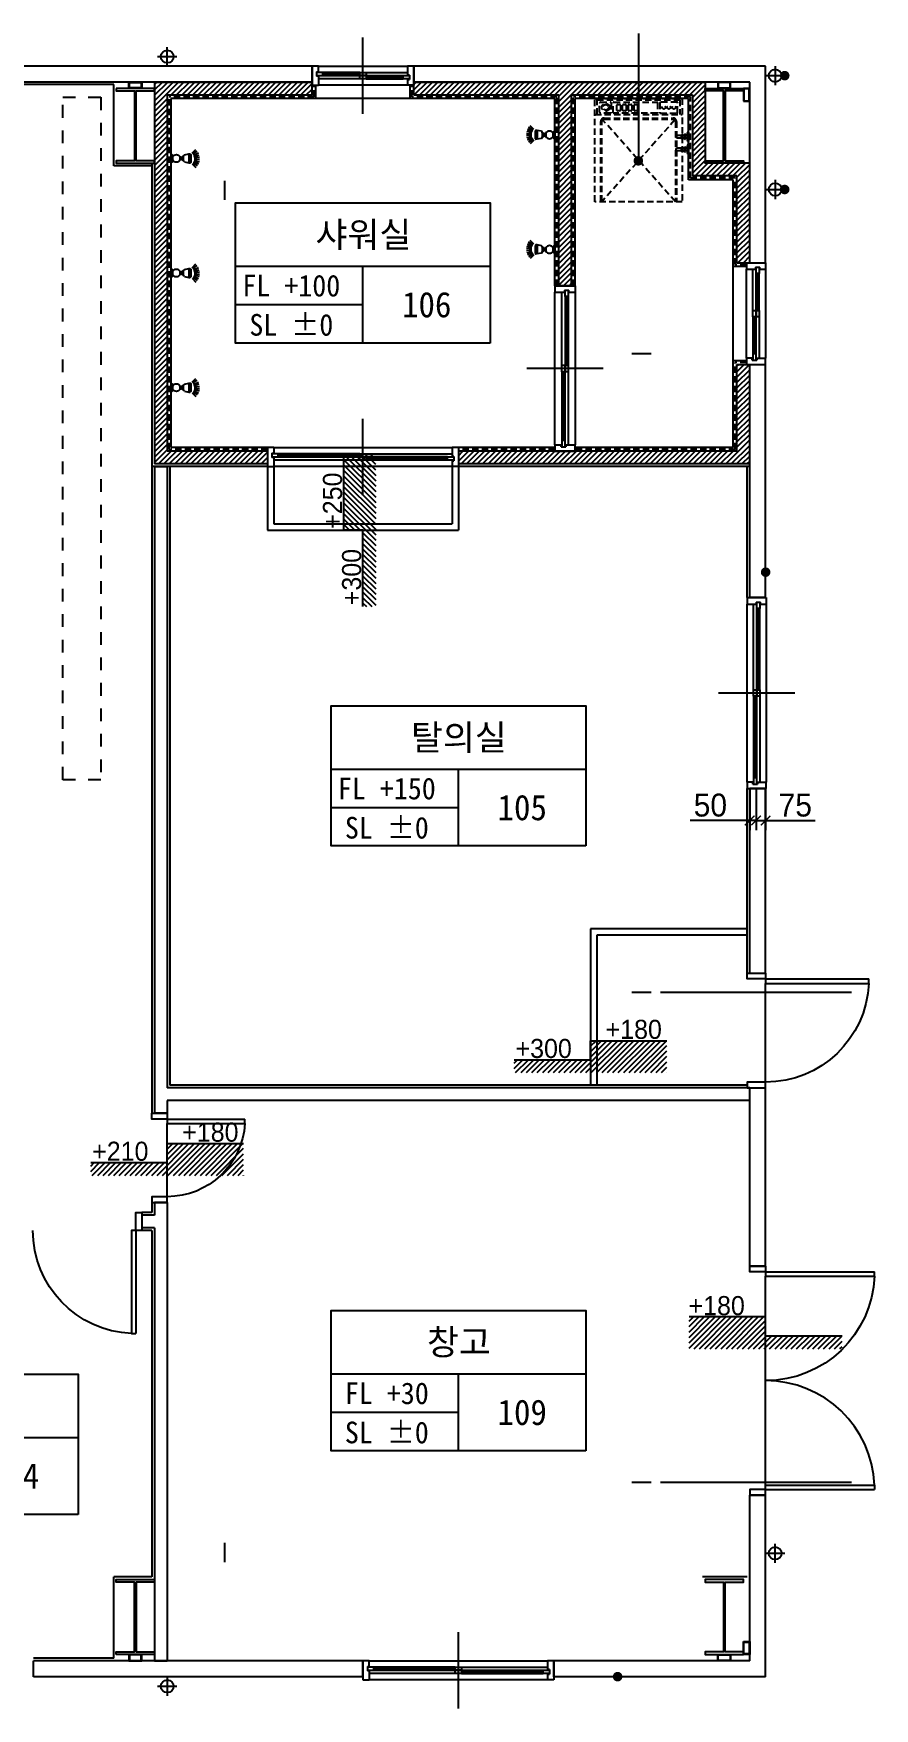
# Model space of a CAD drawing. Extents: x 89936 to 118216, y 739919 to 753634.
# Drawn here: x 111611 to 118216, y 740059 to 753216 of the extents above; entities that cross this region are included whole.
import ezdxf
from ezdxf.enums import TextEntityAlignment as Align

# ---------------------------------------------------------------- set-up
doc = ezdxf.new("R2010")
doc.units = 0
doc.header["$LTSCALE"] = 100
for name, pattern in [('DASH', [2, 1, -1]), ('DASHED', [0.75, 0.5, -0.25]), ('HID', [2.3, 1.5, -0.8])]:
    doc.linetypes.add(name, pattern=pattern)
doc.layers.get('0').update_dxf_attribs({"linetype": 'CONTINUOUS'})
doc.layers.get('DEFPOINTS').update_dxf_attribs({"linetype": 'CONTINUOUS'})
for name, color, linetype in [('00-F-FUR-DP', 8, 'HID'), ('3', 3, 'CONTINUOUS'), ('4', 7, 'CONTINUOUS'), ('BATH', 3, 'CONTINUOUS'), ('DIM', 7, 'CONTINUOUS'), ('DOOR1', 3, 'CONTINUOUS'), ('DOOR2', 4, 'CONTINUOUS'), ('HATCH', 3, 'CONTINUOUS'), ('LEAD', 1, 'CONTINUOUS'), ('TEX', 6, 'CONTINUOUS'), ('TEXT2', 4, 'CONTINUOUS'), ('THK100판넬', 4, 'CONTINUOUS'), ('THK125판넬', 2, 'CONTINUOUS'), ('TOIL', 3, 'CONTINUOUS'), ('TXT', 2, 'CONTINUOUS'), ('WALL2', 7, 'CONTINUOUS'), ('WALL5', 3, 'CONTINUOUS'), ('WD', 4, 'CONTINUOUS'), ('WID', 4, 'CONTINUOUS'), ('WIN2', 6, 'CONTINUOUS'), ('ww1', 9, 'CONTINUOUS'), ('가구', 251, 'CONTINUOUS'), ('기둥-1', 2, 'CONTINUOUS'), ('내벽', 7, 'CONTINUOUS'), ('드레인', 7, 'CONTINUOUS'), ('석고보드', 5, 'CONTINUOUS'), ('수전', 3, 'CONTINUOUS'), ('식탁', 8, 'DASHED'), ('실명', 4, 'CONTINUOUS'), ('철골', 3, 'CONTINUOUS')]:
    doc.layers.add(name, color=color, linetype=linetype)
doc.styles.add('가는각진제목체', font='')
doc.styles.add('돋움', font='')
doc.styles.get('가는각진제목체').set_extended_font_data('GulimChe')
doc.styles.get('돋움').set_extended_font_data('Dotum')
doc.dimstyles.new('STANDARD$0', dxfattribs={"dimscale": 0, "dimtxt": 90, "dimasz": 50, "dimexe": 30, "dimexo": 150, "dimgap": 30, "dimtad": 3, "dimdec": 0, "dimdsep": 46, "dimlunit": 6, "dimtxsty": 'STANDARD', "dimcen": 80, "dimadec": 0, "dimazin": 0, "dimtfac": 1, "dimtdec": 0, "dimtmove": 2, "dimatfit": 3, "dimfxl": 1, "dimtolj": 1, "dimtzin": 0, "dimarcsym": 0})

# ---------------------------------------------------------------- blocks, each defined once
blk = doc.blocks.new('수전')
at = {"layer": '수전'}
for p, q in [((-36, -4), (-36, 0)), ((-36, 0), (36, 0)), ((-30, -10), (30, -10)), ((-10, -10), (-18, -10)), ((-10, -10), (-10, -28)), ((-10, -61), (-10, -90)), ((10, -10), (10, -27)), ((10, -61), (10, -90)), ((36, -4), (36, 0))]:
    blk.add_line(p, q, dxfattribs=at)
for centre, radius, start, end in [((-30, -4), 5.6, 180, 270), ((-17, -28), 2.72, 64.4025, 244.4025), ((-42, -61), 38.5, 9.205, 51.3199), ((-1, 10), 38.5, 248.0879, 294.8723), ((0, -48), 14.6, 138.6619, 219.7429), ((-15, -61), 5.6, 0, 39.7429), ((0, -90), 9.74, 180, 0), ((0, -55), 3.94, 179.9227, 359.9227), ((42, -60), 38.5, 129.436, 172.5243), ((15, -61), 5.6, 138.7321, 180), ((0, -48), 14.6, 318.7321, 44.7369), ((16, -28), 2.77, 298.3975, 118.3975), ((30, -4), 5.6, 269.992, 0)]:
    blk.add_arc(centre, radius, start, end, dxfattribs=at)
blk = doc.blocks.new('세탁기')
at = {"layer": '식탁', "linetype": 'DASHED'}
for p, q in [((-629087, -1417323), (-628277, -1417323)), ((-629087, -1418008), (-629087, -1417323)), ((-629078, -1417990), (-629078, -1417341)), ((-629078, -1417341), (-628961, -1417341)), ((-629058, -1417363), (-629058, -1417494)), ((-628976, -1417359), (-629054, -1417359)), ((-628972, -1417494), (-628972, -1417363)), ((-628961, -1418008), (-628961, -1417323)), ((-628934, -1417936), (-628934, -1417395)), ((-628925, -1417936), (-628925, -1417395)), ((-628277, -1417377), (-628921, -1417949)), ((-628919, -1417381), (-628277, -1417954)), ((-628907, -1417368), (-628277, -1417368)), ((-628907, -1417377), (-628277, -1417377)), ((-628277, -1417323), (-628277, -1418008)), ((-629058, -1417860), (-629058, -1417521)), ((-629054, -1417499), (-628976, -1417499)), ((-629054, -1417516), (-628976, -1417516)), ((-628972, -1417521), (-628972, -1417860)), ((-629040, -1417697), (-629040, -1417679)), ((-629036, -1417674), (-628994, -1417674)), ((-628994, -1417701), (-629036, -1417701)), ((-628990, -1417679), (-628990, -1417697)), ((-629040, -1417742), (-629040, -1417724)), ((-629040, -1417786), (-629040, -1417768)), ((-629040, -1417831), (-629040, -1417813)), ((-629036, -1417719), (-628994, -1417719)), ((-628994, -1417746), (-629036, -1417746)), ((-629036, -1417764), (-628994, -1417764)), ((-628994, -1417791), (-629036, -1417791)), ((-629036, -1417809), (-628994, -1417809)), ((-628994, -1417836), (-629036, -1417836)), ((-628990, -1417724), (-628990, -1417742)), ((-628990, -1417768), (-628990, -1417786)), ((-628990, -1417813), (-628990, -1417831)), ((-629058, -1417964), (-629058, -1417888)), ((-628976, -1417864), (-629054, -1417864)), ((-629050, -1417881), (-628980, -1417881)), ((-628980, -1417972), (-629050, -1417972)), ((-628972, -1417888), (-628972, -1417964)), ((-628277, -1417954), (-628907, -1417954)), ((-628277, -1417963), (-628907, -1417963)), ((-628277, -1418008), (-629087, -1418008)), ((-628961, -1417990), (-629078, -1417990))]:
    blk.add_line(p, q, dxfattribs=at)
for centre, radius in [((-629018, -1417388), 13.4), ((-629018, -1417428), 13.4), ((-629018, -1417467), 13.4), ((-629018, -1417924), 30.5), ((-629018, -1417924), 21.5)]:
    blk.add_circle(centre, radius, dxfattribs=at)
for centre, radius, start, end in [((-629054, -1417363), 4.48, 90, 180), ((-628976, -1417363), 4.48, 0, 90), ((-628907, -1417395), 26.9, 90, 180), ((-628907, -1417395), 17.9, 90, 180), ((-629054, -1417494), 4.48, 180, 270), ((-629054, -1417521), 4.48, 90, 180), ((-628976, -1417494), 4.48, 270, 0), ((-628976, -1417521), 4.48, 0, 90), ((-629036, -1417679), 4.48, 90, 180), ((-629036, -1417697), 4.48, 180, 270), ((-628994, -1417679), 4.48, 0, 90), ((-628994, -1417697), 4.48, 270, 0), ((-629036, -1417724), 4.48, 90, 180), ((-629036, -1417742), 4.48, 180, 270), ((-629036, -1417768), 4.48, 90, 180), ((-629036, -1417786), 4.48, 180, 270), ((-629036, -1417813), 4.48, 90, 180), ((-629036, -1417831), 4.48, 180, 270), ((-628994, -1417724), 4.48, 0, 90), ((-628994, -1417742), 4.48, 270, 0), ((-628994, -1417768), 4.48, 0, 90), ((-628994, -1417786), 4.48, 270, 0), ((-628994, -1417813), 4.48, 0, 90), ((-628994, -1417831), 4.48, 270, 0), ((-629054, -1417860), 4.48, 180, 270), ((-629050, -1417888), 7.95, 90, 180), ((-629050, -1417964), 7.95, 180, 270), ((-628980, -1417888), 7.95, 0, 90), ((-628980, -1417964), 7.95, 270, 0), ((-628976, -1417860), 4.48, 270, 0), ((-628907, -1417936), 26.9, 180, 270), ((-628907, -1417936), 17.9, 180, 270)]:
    blk.add_arc(centre, radius, start, end, dxfattribs=at)
blk = doc.blocks.new('샤워기')
at = {"layer": 'BATH', "color": 33}
for p, q in [((-29.7, 118), (-50.9, 139.2)), ((-24.1, 122.7), (-41.3, 147.2)), ((-17.7, 126.3), (-30.4, 153.5)), ((-21, 106.3), (-21, 110.3)), ((-19, 106.3), (-19, 110.3)), ((-10.9, 128.8), (-18.6, 157.8)), ((-13, 106.3), (-13, 110.3)), ((-11, 106.3), (-11, 110.3)), ((-3.7, 130.1), (-6.3, 160)), ((-5, 106.3), (-5, 110.3)), ((-3, 106.3), (-3, 110.3)), ((3, 106.3), (3, 110.3)), ((3.7, 130.1), (6.3, 160)), ((5, 106.3), (5, 110.3)), ((10.9, 128.8), (18.6, 157.8)), ((11, 106.3), (11, 110.3)), ((13, 106.3), (13, 110.3)), ((17.7, 126.3), (30.4, 153.5)), ((19, 106.3), (19, 110.3)), ((21, 106.3), (21, 110.3)), ((24.1, 122.7), (41.3, 147.2)), ((29.7, 118), (50.9, 139.2))]:
    blk.add_line(p, q, dxfattribs=at)
at = {"layer": 'BATH', "color": 7}
for p, q in [((-25, 100.3), (-25, 107.3)), ((-20, 75), (-25, 100.3)), ((25, 100.3), (-25, 100.3)), ((22, 110.3), (-22, 110.3)), ((20, 75), (25, 100.3)), ((25, 100.3), (25, 107.3)), ((-10, 70), (10, 70)), ((-10, 70), (-10, 65)), ((10, 50), (-10, 50)), ((-10, 50), (-10, 50)), ((-5, 60), (5, 60)), ((-5, 55), (-5, 60)), ((5, 55), (-5, 55)), ((5, 55), (5, 60)), ((10, 70), (10, 65)), ((10, 50), (10, 50))]:
    blk.add_line(p, q, dxfattribs=at)
at = {"layer": 'BATH'}
blk.add_lwpolyline([(10, 10), (15, 10, -0.414214), (20, 5), (20, 0), (-20, 0), (-20, 5, -0.414214), (-15, 10), (-10, 10)], format="xyb", close=True, dxfattribs=at)
for points in [[(-10, 10), (-10, 10)], [(10, 10), (10, 10)]]:
    blk.add_lwpolyline(points, dxfattribs=at)
at = {"layer": 'BATH', "color": 7}
for centre, radius, start, end in [((-22, 107.3), 3, 90, 180), ((22, 107.3), 3, 0, 90), ((1.9, 30), 23.3, 120.83114, 239.16886), ((-10.6, 81.4), 11.4, 214.07499, 272.79491), ((-5, 65), 5, 180, 270), ((-5, 50), 5, 90, 180), ((5, 65), 5, 270, 0), ((5, 50), 5, 0, 90), ((10.6, 81.4), 11.4, 267.20509, 325.92501), ((-1.9, 30), 23.3, 300.83114, 59.16886)]:
    blk.add_arc(centre, radius, start, end, dxfattribs=at)
at = {"layer": 'BATH', "color": 33}
for centre, start, end in [((-24, 106.3), 250.52878, 0), ((-16, 106.3), 180, 0), ((-8, 106.3), 180, 0), ((0, 106.3), 180, 0), ((8, 106.3), 180, 0), ((16, 106.3), 180, 0), ((24, 106.3), 180, 289.47122)]:
    blk.add_arc(centre, 3, start, end, dxfattribs=at)
blk = doc.blocks.new('_ArchTick')
at = {"color": 0, "linetype": 'ByBlock', "const_width": 0.15}
blk.add_lwpolyline([(-0.5, -0.5), (0.5, 0.5)], dxfattribs=at)
blk = doc.blocks.new('*D13')
at = {"layer": 'DEFPOINTS', "color": 0, "transparency": 16777216}
for p in [(117286, 747284), (117361, 747284), (117286, 747034)]:
    blk.add_point(p, dxfattribs=at)
at = {"layer": 'DIM', "color": 3, "lineweight": -2, "transparency": 16777216}
for p, q in [((117286, 747284), (117286, 746959)), ((117361, 747284), (117361, 746959)), ((117286, 747034), (117436, 747034)), ((117361, 747034), (117751, 747034))]:
    blk.add_line(p, q, dxfattribs=at)
at = {"layer": 'DIM', "color": 3, "lineweight": -2, "transparency": 16777216, "xscale": 75, "yscale": 75, "zscale": 75, "rotation": 180}
blk.add_blockref('_ArchTick', (117286, 747034), dxfattribs=at)
at = {"layer": 'DIM', "color": 3, "lineweight": -2, "transparency": 16777216, "xscale": 75, "yscale": 75, "zscale": 75}
blk.add_blockref('_ArchTick', (117361, 747034), dxfattribs=at)
at = {"layer": 'DIM', "color": 6, "transparency": 16777216, "insert": (117594, 747154), "char_height": 180, "attachment_point": 5, "style": '돋움'}
blk.add_mtext('\\A1;75', dxfattribs=at)
blk = doc.blocks.new('*D14')
at = {"layer": 'DEFPOINTS', "color": 0, "transparency": 16777216}
for p in [(117236, 747284), (117286, 747284), (117236, 747034)]:
    blk.add_point(p, dxfattribs=at)
at = {"layer": 'DIM', "color": 3, "lineweight": -2, "transparency": 16777216}
for p, q in [((117236, 747284), (117236, 746959)), ((117286, 747284), (117286, 746959)), ((117236, 747034), (116768, 747034)), ((117286, 747034), (117236, 747034)), ((117286, 747034), (117361, 747034))]:
    blk.add_line(p, q, dxfattribs=at)
at = {"layer": 'DIM', "color": 3, "lineweight": -2, "transparency": 16777216, "xscale": 75, "yscale": 75, "zscale": 75}
blk.add_blockref('_ArchTick', (117236, 747034), dxfattribs=at)
at = {"layer": 'DIM', "color": 3, "lineweight": -2, "transparency": 16777216, "xscale": 75, "yscale": 75, "zscale": 75, "rotation": 180}
blk.add_blockref('_ArchTick', (117286, 747034), dxfattribs=at)
at = {"layer": 'DIM', "color": 6, "transparency": 16777216, "insert": (116927, 747154), "char_height": 180, "attachment_point": 5, "style": '돋움'}
blk.add_mtext('\\A1;50', dxfattribs=at)

msp = doc.modelspace()

# ---------------------------------------------------------------- hatches: boundary and pattern name
at = {"layer": 'HATCH'}
h = msp.add_hatch(dxfattribs=at)
h.set_pattern_fill('_USER,N', color=5, scale=30, angle=45, style=0, pattern_type=0)
h.set_pattern_definition([(45, (368903.823, 2296544.608), (-21.21320344, 21.21320344), [])])
h.paths.add_polyline_path([(113798.5, 752734.4), (113798.5, 752834.4), (112561, 752834.4), (112561, 749834.4), (113448.5, 749834.4), (113448.5, 749934.4), (112661, 749934.4), (112661, 752734.4)])
h.paths.add_polyline_path([(114598.5, 752734.4), (114598.5, 752834.4), (116886, 752834.4), (116886, 752196.4), (117236, 752196.4), (117236, 751415.4), (117136, 751415.4), (117136, 752096.4), (116786, 752096.4), (116786, 752734.4), (115836, 752734.4), (115836, 751234.4), (115736, 751234.4), (115736, 752734.4)])
h.paths.add_polyline_path([(117136, 750615.4), (117236, 750615.4), (117236, 749834.4), (114948.5, 749834.4), (114948.5, 749934.4), (117136, 749934.4)])
h = msp.add_hatch(dxfattribs=at)
h.set_pattern_fill('_USER,N', color=5, scale=30, angle=135, style=0, pattern_type=0)
h.set_pattern_definition([(135, (-589713.908, 834034.323), (-21.2132034, -21.2132034), [])])
h.paths.add_polyline_path([(114298.5, 749914.4), (114048.5, 749914.4), (114048.5, 749314.4), (114198.5, 749314.4), (114198.5, 748714.4), (114298.5, 748714.4)])
h = msp.add_hatch(dxfattribs=at)
h.set_pattern_fill('_USER,N', color=5, scale=30, angle=45, style=0, pattern_type=0)
h.set_pattern_definition([(45, (200705.972, 1449066.82), (-21.2132034, 21.2132034), [])])
h.paths.add_polyline_path([(116586, 745054.4), (116586, 745304.4), (115986, 745304.4), (115986, 745154.4), (115386, 745154.4), (115386, 745054.4)])
h = msp.add_hatch(dxfattribs=at)
h.set_pattern_fill('_USER,N', color=5, scale=30, angle=45, style=0, pattern_type=0)
h.set_pattern_definition([(45, (197380.972, 1448259.32), (-21.2132034, 21.2132034), [])])
h.paths.add_polyline_path([(113261, 744246.9), (113261, 744496.9), (112661, 744496.9), (112661, 744346.9), (112061, 744346.9), (112061, 744246.9)])
h = msp.add_hatch(dxfattribs=at)
h.set_pattern_fill('_USER', color=5, scale=30, angle=-45, style=0, pattern_type=0)
h.set_pattern_definition([(225, (-1099111.47, -1348706.644), (-21.21320344, 21.21320344), [])])
h.paths.add_polyline_path([(116761, 742884.4), (116761, 743134.4), (117361, 743134.4), (117361, 742984.4), (117961, 742984.4), (117961, 742884.4)])

# ---------------------------------------------------------------- linework, layer by layer
at = {"layer": '3', "linetype": 'ByBlock'}
for p, q in [((113448.5, 749814.4), (113448.5, 749314.4)), ((113448.5, 749814.4), (113498.5, 749814.4)), ((113498.5, 749814.4), (113498.5, 749364.4)), ((114898.5, 749814.4), (114898.5, 749364.4)), ((114948.5, 749814.4), (114898.5, 749814.4)), ((114948.5, 749814.4), (114948.5, 749314.4)), ((113448.5, 749314.4), (114948.5, 749314.4)), ((113498.5, 749364.4), (114898.5, 749364.4)), ((117216, 746184.4), (115986, 746184.4)), ((115986, 746184.4), (115986, 744954.4)), ((117216, 746134.4), (116036, 746134.4)), ((116036, 746134.4), (116036, 744954.4)), ((116036, 744954.4), (115986, 744954.4))]:
    msp.add_line(p, q, dxfattribs=at)
at = {"layer": '3'}
msp.add_line((117216, 746134.4), (117216, 746184.4), dxfattribs=at)
at = {"layer": '4'}
for p, q in [((114048.5, 749314.4), (114048.5, 749914.4)), ((114198.5, 749314.4), (114048.5, 749314.4)), ((114198.5, 748714.4), (114198.5, 749314.4)), ((115986, 745154.4), (115986, 745304.4)), ((115986, 745304.4), (116586, 745304.4)), ((115386, 745154.4), (115986, 745154.4)), ((112661, 744496.9), (113261, 744496.9)), ((112661, 744346.9), (112661, 744496.9)), ((112061, 744346.9), (112661, 744346.9)), ((117361, 743134.4), (116761, 743134.4)), ((117361, 742984.4), (117361, 743134.4)), ((117961, 742984.4), (117361, 742984.4))]:
    msp.add_line(p, q, dxfattribs=at)
at = {"layer": 'DOOR1'}
for p, q in [((115796, 750609.4), (115796, 751149.4)), ((115801, 750609.4), (115801, 751149.4)), ((115771, 750019.4), (115771, 750559.4)), ((115776, 750019.4), (115776, 750559.4)), ((113533.5, 749904.4), (114173.5, 749904.4)), ((113533.5, 749899.4), (114173.5, 749899.4)), ((114223.5, 749879.4), (114863.5, 749879.4)), ((114223.5, 749874.4), (114863.5, 749874.4))]:
    msp.add_line(p, q, dxfattribs=at)
at = {"layer": 'DOOR2'}
for p, q in [((115706, 751234.4), (115706, 751184.4)), ((115706, 751234.4), (115866, 751234.4)), ((115866, 751234.4), (115866, 751184.4)), ((115706, 751184.4), (115781, 751184.4)), ((115781, 751199.4), (115781, 751184.4)), ((115781, 751199.4), (115816, 751199.4)), ((115816, 751184.4), (115816, 751199.4)), ((115816, 751184.4), (115866, 751184.4)), ((113498.5, 749964.4), (113448.5, 749964.4)), ((113448.5, 749964.4), (113448.5, 749814.4)), ((113483.5, 749919.4), (113498.5, 749919.4)), ((113483.5, 749919.4), (113483.5, 749884.4)), ((113498.5, 749964.4), (113498.5, 749919.4)), ((113498.5, 749919.4), (113498.5, 749919.4)), ((114898.5, 749964.4), (114898.5, 749894.4)), ((114948.5, 749964.4), (114898.5, 749964.4)), ((114948.5, 749964.4), (114948.5, 749814.4)), ((115706, 749984.4), (115756, 749984.4)), ((115706, 749984.4), (115706, 749934.4)), ((115706, 749934.4), (115866, 749934.4)), ((115756, 749969.4), (115756, 749984.4)), ((115756, 749984.4), (115756, 749984.4)), ((115756, 749969.4), (115791, 749969.4)), ((115791, 749984.4), (115791, 749969.4)), ((115791, 749984.4), (115866, 749984.4)), ((115866, 749934.4), (115866, 749984.4)), ((113448.5, 749814.4), (113498.5, 749814.4)), ((113498.5, 749884.4), (113483.5, 749884.4)), ((113498.5, 749884.4), (113498.5, 749814.4)), ((114913.5, 749894.4), (114898.5, 749894.4)), ((114898.5, 749859.4), (114898.5, 749814.4)), ((114898.5, 749859.4), (114913.5, 749859.4)), ((114948.5, 749814.4), (114898.5, 749814.4)), ((114913.5, 749894.4), (114913.5, 749859.4))]:
    msp.add_line(p, q, dxfattribs=at)
for points in [[(115786, 751199.4), (115811, 751199.4), (115811, 751149.4), (115786, 751149.4)], [(115761, 750609.4), (115786, 750609.4), (115786, 750559.4), (115761, 750559.4)], [(115786, 750609.4), (115811, 750609.4), (115811, 750559.4), (115786, 750559.4)], [(113483.5, 749914.4), (113483.5, 749889.4), (113533.5, 749889.4), (113533.5, 749914.4)], [(114223.5, 749914.4), (114223.5, 749889.4), (114173.5, 749889.4), (114173.5, 749914.4)], [(115761, 749969.4), (115786, 749969.4), (115786, 750019.4), (115761, 750019.4)], [(114223.5, 749889.4), (114223.5, 749864.4), (114173.5, 749864.4), (114173.5, 749889.4)], [(114913.5, 749889.4), (114913.5, 749864.4), (114863.5, 749864.4), (114863.5, 749889.4)]]:
    msp.add_lwpolyline(points, close=True, dxfattribs=at)
at = {"layer": 'LEAD', "const_width": 37.5}
for points in [[(117492.3, 752884.4, -1), (117529.8, 752884.4, -1)], [(117511, 752009.1, 1), (117511, 751971.6, 1)], [(117361, 749003.1, 1), (117361, 748965.6, 1)], [(116179.8, 740309.4, -1), (116217.3, 740309.4, -1)]]:
    msp.add_lwpolyline(points, format="xyb", close=True, dxfattribs=at)
at = {"layer": 'THK100판넬'}
for p, q in [((112561, 749814.4), (112561, 744734.4)), ((112561, 749814.4), (112661, 749814.4)), ((112661, 749814.4), (112661, 744934.4)), ((117236, 744934.4), (112661, 744934.4)), ((117236, 744834.4), (117236, 744934.4)), ((112661, 744834.4), (112661, 744734.4)), ((117236, 744834.4), (112661, 744834.4)), ((112661, 744734.4), (112561, 744734.4)), ((112561, 744034.4), (112561, 743934.4)), ((112661, 744034.4), (112561, 744034.4)), ((112661, 744034.4), (112661, 740434.4)), ((112461, 743934.4), (112461, 743834.4)), ((112561, 743934.4), (112461, 743934.4)), ((112561, 743834.4), (112461, 743834.4)), ((112561, 743834.4), (112561, 740434.4)), ((112561, 740434.4), (112661, 740434.4))]:
    msp.add_line(p, q, dxfattribs=at)
at = {"layer": 'THK125판넬'}
for p, q in [((113798.5, 752959.4), (110848.5, 752959.4)), ((113798.5, 752834.4), (113798.5, 752959.4)), ((117361, 752959.4), (114598.5, 752959.4)), ((114598.5, 752834.4), (114598.5, 752959.4)), ((117361, 751415.4), (117361, 752959.4)), ((113798.5, 752834.4), (110848.5, 752834.4)), ((117236, 752834.4), (114598.5, 752834.4)), ((117236, 751415.4), (117236, 752834.4)), ((117236, 751415.4), (117361, 751415.4)), ((117236, 748784.4), (117236, 750615.4)), ((117236, 750615.4), (117361, 750615.4)), ((117361, 748784.4), (117361, 750615.4)), ((117361, 748784.4), (117236, 748784.4)), ((117236, 745834.4), (117236, 747284.4)), ((117361, 747284.4), (117236, 747284.4)), ((117361, 745834.4), (117361, 747284.4)), ((117236, 745834.4), (117361, 745834.4)), ((117236, 743534.4), (117236, 744934.4)), ((117236, 744934.4), (117361, 744934.4)), ((117361, 743534.4), (117361, 744934.4)), ((117361, 743534.4), (117236, 743534.4)), ((117236, 740434.4), (117236, 741734.4)), ((117361, 741734.4), (117236, 741734.4)), ((117361, 740309.4), (117361, 741734.4)), ((114198.5, 740434.4), (111611, 740434.4)), ((111611, 740309.4), (111611, 740434.4)), ((114198.5, 740309.4), (114198.5, 740434.4)), ((117236, 740434.4), (115698.5, 740434.4)), ((115698.5, 740309.4), (115698.5, 740434.4)), ((114198.5, 740309.4), (111611, 740309.4)), ((117361, 740309.4), (115698.5, 740309.4))]:
    msp.add_line(p, q, dxfattribs=at)
at = {"layer": 'TXT', "color": 7}
for p, q in [((115198.6, 751384.4), (113198.5, 751384.4)), ((114198.5, 750784.4), (114198.5, 751384.4)), ((114198.5, 751084.4), (113198.5, 751084.4)), ((115948.6, 747434.4), (113948.5, 747434.4)), ((114948.5, 746834.4), (114948.5, 747434.4)), ((114948.5, 747134.4), (113948.5, 747134.4)), ((115948.6, 742684.4), (113948.5, 742684.4)), ((114948.5, 742084.4), (114948.5, 742684.4)), ((114948.5, 742384.4), (113948.5, 742384.4)), ((111961.1, 742184.4), (109961, 742184.4))]:
    msp.add_line(p, q, dxfattribs=at)
for points in [[(115198.6, 750784.4), (113198.5, 750784.4), (113198.5, 751884.4), (115198.6, 751884.4)], [(115948.6, 746834.4), (113948.5, 746834.4), (113948.5, 747934.4), (115948.6, 747934.4)], [(115948.6, 742084.4), (113948.5, 742084.4), (113948.5, 743184.4), (115948.6, 743184.4)], [(111961.1, 741584.4), (109961, 741584.4), (109961, 742684.4), (111961.1, 742684.4)]]:
    msp.add_lwpolyline(points, close=True, dxfattribs=at)
at = {"layer": 'WALL2', "color": 9, "linetype": 'DASHED'}
for p, q in [((113813.5, 752719.4), (113813.5, 752809.4)), ((114583.5, 752719.4), (114583.5, 752809.4)), ((112676, 749949.4), (112676, 752719.4)), ((113813.5, 752719.4), (112676, 752719.4)), ((115721, 752719.4), (114583.5, 752719.4)), ((115721, 751234.4), (115721, 752719.4)), ((115851, 751234.4), (115851, 752719.4)), ((116771, 752719.4), (115851, 752719.4)), ((116771, 752081.4), (116771, 752719.4)), ((117121, 752081.4), (116771, 752081.4)), ((117121, 751400.4), (117121, 752081.4)), ((117211, 751400.4), (117121, 751400.4)), ((117121, 749949.4), (117121, 750630.4)), ((117211, 750630.4), (117121, 750630.4)), ((113448.5, 749949.4), (112676, 749949.4)), ((115706, 749949.4), (114948.5, 749949.4)), ((117121, 749949.4), (115866, 749949.4))]:
    msp.add_line(p, q, dxfattribs=at)
at = {"layer": 'WALL2', "color": 9, "linetype": 'ByBlock'}
for p, q in [((113828.5, 752704.4), (113828.5, 752809.4)), ((114568.5, 752704.4), (114568.5, 752809.4)), ((115706, 752704.4), (112691, 752704.4)), ((112691, 749964.4), (112691, 752704.4)), ((115706, 751234.4), (115706, 752704.4)), ((115866, 751234.4), (115866, 752704.4)), ((116756, 752704.4), (115866, 752704.4)), ((116756, 752066.4), (116756, 752704.4)), ((112541, 752196.4), (112541, 749814.4)), ((117106, 752066.4), (116756, 752066.4)), ((117106, 749964.4), (117106, 752066.4)), ((117211, 751385.4), (117106, 751385.4)), ((117211, 750645.4), (117106, 750645.4)), ((113448.5, 749964.4), (112691, 749964.4)), ((115706, 749964.4), (114948.5, 749964.4)), ((117106, 749964.4), (115866, 749964.4)), ((113448.5, 749814.4), (112541, 749814.4)), ((117236, 749814.4), (114948.5, 749814.4)), ((117361, 744979.4), (117361, 745754.4)), ((112661, 744079.4), (112661, 744654.4)), ((117361, 741814.4), (117361, 743454.4))]:
    msp.add_line(p, q, dxfattribs=at)
at = {"layer": 'WALL5', "color": 2}
for p, q in [((113111, 752059.4), (113111, 751909.4)), ((116461, 750699.4), (116311, 750699.4)), ((116461, 745684.4), (116311, 745684.4)), ((118036, 745684.4), (116536, 745684.4)), ((116461, 741834.4), (116311, 741834.4)), ((118036, 741834.4), (116536, 741834.4)), ((113111, 741359.4), (113111, 741209.4))]:
    msp.add_line(p, q, dxfattribs=at)
at = {"layer": 'WD', "color": 1}
for p, q in [((114198.5, 752584.4), (114198.5, 753184.4)), ((116086, 750584.4), (115486, 750584.4)), ((114198.5, 749589.4), (114198.5, 750189.4)), ((117591, 748034.4), (116991, 748034.4)), ((114948.5, 740059.4), (114948.5, 740659.4))]:
    msp.add_line(p, q, dxfattribs=at)
at = {"layer": 'WD', "color": 9}
for p, q in [((113848.5, 752959.4), (114548.5, 752959.4)), ((114173.5, 752859.4), (113848.5, 752859.4)), ((114548.5, 752809.4), (113848.5, 752809.4)), ((114173.5, 752909.4), (113883.5, 752909.4)), ((113883.5, 752884.4), (114173.5, 752884.4)), ((114223.5, 752909.4), (114548.5, 752909.4)), ((114223.5, 752884.4), (114513.5, 752884.4)), ((114223.5, 752859.4), (114513.5, 752859.4)), ((117211, 750665.4), (117211, 751365.4)), ((117261, 751040.4), (117261, 751365.4)), ((117361, 751365.4), (117361, 750665.4)), ((117286, 751040.4), (117286, 751330.4)), ((117311, 751040.4), (117311, 751330.4)), ((117261, 750990.4), (117261, 750700.4)), ((117286, 750700.4), (117286, 750990.4)), ((117311, 750990.4), (117311, 750665.4)), ((117216, 747334.4), (117216, 748734.4)), ((117266, 748059.4), (117266, 748734.4)), ((117366, 748734.4), (117366, 747334.4)), ((117291, 748059.4), (117291, 748699.4)), ((117316, 748059.4), (117316, 748699.4)), ((117266, 748009.4), (117266, 747369.4)), ((117291, 747369.4), (117291, 748009.4)), ((117316, 748009.4), (117316, 747334.4)), ((114248.5, 740434.4), (115648.5, 740434.4)), ((114923.5, 740334.4), (114248.5, 740334.4)), ((114923.5, 740384.4), (114283.5, 740384.4)), ((114283.5, 740359.4), (114923.5, 740359.4)), ((114973.5, 740384.4), (115648.5, 740384.4)), ((114973.5, 740359.4), (115613.5, 740359.4)), ((114973.5, 740334.4), (115613.5, 740334.4)), ((115648.5, 740284.4), (114248.5, 740284.4))]:
    msp.add_line(p, q, dxfattribs=at)
at = {"layer": 'WD'}
for p, q in [((113883.6, 752899.4), (114173.5, 752899.4)), ((113883.6, 752894.4), (114173.5, 752894.4)), ((114223.5, 752874.4), (114513.4, 752874.4)), ((114223.5, 752869.4), (114513.4, 752869.4)), ((117296, 751040.4), (117296, 751330.3)), ((117301, 751040.4), (117301, 751330.3)), ((117271, 750700.5), (117271, 750990.4)), ((117276, 750700.5), (117276, 750990.4)), ((117301, 748059.4), (117301, 748699.3)), ((117306, 748059.4), (117306, 748699.3)), ((117276, 747369.5), (117276, 748009.4)), ((117281, 747369.5), (117281, 748009.4)), ((114283.6, 740374.4), (114923.5, 740374.4)), ((114283.6, 740369.4), (114923.5, 740369.4)), ((114973.5, 740349.4), (115613.4, 740349.4)), ((114973.5, 740344.4), (115613.4, 740344.4))]:
    msp.add_line(p, q, dxfattribs=at)
at = {"layer": 'WID'}
for points in [[(117361, 745834.4), (117361, 745789.4), (117216, 745789.4), (117216, 745834.4)], [(117361, 744934.4), (117361, 744979.4), (117216, 744979.4), (117216, 744934.4)], [(112461, 743814.4), (112416, 743814.4), (112416, 743954.4), (112461, 743954.4)], [(117361, 743534.4), (117361, 743489.4), (117236, 743489.4), (117236, 743534.4)], [(117361, 741734.4), (117361, 741779.4), (117236, 741779.4), (117236, 741734.4)]]:
    msp.add_lwpolyline(points, close=True, dxfattribs=at)
for points in [[(117361, 745789.4), (118171, 745789.4)], [(117361, 745789.4), (117361, 745754.4), (118171, 745754.4), (118171, 745789.4)], [(112416, 743814.4), (112381, 743814.4), (112381, 743004.4), (112416, 743004.4)], [(112416, 743814.4), (112416, 743004.4)], [(117361, 743489.4), (118216, 743489.4)], [(117361, 743489.4), (117361, 743454.4), (118216, 743454.4), (118216, 743489.4)], [(117361, 741779.4), (117361, 741814.4), (118216, 741814.4), (118216, 741779.4)], [(117361, 741779.4), (118216, 741779.4)]]:
    msp.add_lwpolyline(points, dxfattribs=at)
for points in [[(118171, 745754.4, -0.4014139), (117361, 744979.4)], [(112381, 743004.4, -0.4014139), (111606, 743814.4)], [(118216, 743454.4, -0.4020951), (117361, 742634.4)], [(118216, 741814.4, 0.4020951), (117361, 742634.4)]]:
    msp.add_lwpolyline(points, format="xyb", dxfattribs=at)
at = {"layer": 'WID', "ltscale": 2}
for points in [[(112661, 744734.4), (112661, 744689.4), (112541, 744689.4), (112541, 744734.4)], [(112661, 744034.4), (112661, 744079.4), (112541, 744079.4), (112541, 744034.4)]]:
    msp.add_lwpolyline(points, close=True, dxfattribs=at)
for points in [[(112661, 744689.4), (113271, 744689.4)], [(112661, 744689.4), (112661, 744654.4), (113271, 744654.4), (113271, 744689.4)]]:
    msp.add_lwpolyline(points, dxfattribs=at)
msp.add_lwpolyline([(113271, 744654.4, -0.3971506), (112661, 744079.4)], format="xyb", dxfattribs=at)
at = {"layer": 'WIN2'}
for p, q in [((113848.5, 752959.4), (113798.5, 752959.4)), ((113798.5, 752959.4), (113798.5, 752809.4)), ((113848.5, 752914.4), (113848.5, 752959.4)), ((114598.5, 752959.4), (114548.5, 752959.4)), ((114548.5, 752959.4), (114548.5, 752889.4)), ((114598.5, 752959.4), (114598.5, 752809.4)), ((113798.5, 752809.4), (113848.5, 752809.4)), ((113833.5, 752914.4), (113848.5, 752914.4)), ((113833.5, 752914.4), (113833.5, 752879.4)), ((113848.5, 752879.4), (113833.5, 752879.4)), ((113848.5, 752879.4), (113848.5, 752809.4)), ((114563.5, 752889.4), (114548.5, 752889.4)), ((114548.5, 752854.4), (114548.5, 752809.4)), ((114548.5, 752854.4), (114563.5, 752854.4)), ((114598.5, 752809.4), (114548.5, 752809.4)), ((114563.5, 752889.4), (114563.5, 752854.4)), ((117211, 751415.4), (117211, 751365.4)), ((117211, 751415.4), (117361, 751415.4)), ((117211, 751365.4), (117281, 751365.4)), ((117281, 751380.4), (117281, 751365.4)), ((117281, 751380.4), (117316, 751380.4)), ((117316, 751365.4), (117316, 751380.4)), ((117316, 751365.4), (117361, 751365.4)), ((117361, 751415.4), (117361, 751365.4)), ((117256, 750665.4), (117211, 750665.4)), ((117211, 750665.4), (117211, 750615.4)), ((117211, 750615.4), (117361, 750615.4)), ((117256, 750650.4), (117256, 750665.4)), ((117256, 750650.4), (117291, 750650.4)), ((117291, 750665.4), (117291, 750650.4)), ((117291, 750665.4), (117361, 750665.4)), ((117361, 750615.4), (117361, 750665.4)), ((117216, 748784.4), (117216, 748734.4)), ((117216, 748784.4), (117366, 748784.4)), ((117216, 748734.4), (117286, 748734.4)), ((117286, 748749.4), (117286, 748734.4)), ((117286, 748749.4), (117321, 748749.4)), ((117321, 748734.4), (117321, 748749.4)), ((117321, 748734.4), (117366, 748734.4)), ((117366, 748784.4), (117366, 748734.4)), ((117261, 747334.4), (117216, 747334.4)), ((117216, 747334.4), (117216, 747284.4)), ((117216, 747284.4), (117366, 747284.4)), ((117261, 747319.4), (117261, 747334.4)), ((117261, 747319.4), (117296, 747319.4)), ((117296, 747334.4), (117296, 747319.4)), ((117296, 747334.4), (117366, 747334.4)), ((117366, 747284.4), (117366, 747334.4)), ((114248.5, 740434.4), (114198.5, 740434.4)), ((114198.5, 740434.4), (114198.5, 740284.4)), ((114248.5, 740389.4), (114248.5, 740434.4)), ((115698.5, 740434.4), (115648.5, 740434.4)), ((115648.5, 740434.4), (115648.5, 740364.4)), ((115698.5, 740434.4), (115698.5, 740284.4)), ((114233.5, 740389.4), (114248.5, 740389.4)), ((114233.5, 740389.4), (114233.5, 740354.4)), ((114248.5, 740354.4), (114233.5, 740354.4)), ((114248.5, 740354.4), (114248.5, 740284.4)), ((115663.5, 740364.4), (115648.5, 740364.4)), ((115648.5, 740329.4), (115648.5, 740284.4)), ((115648.5, 740329.4), (115663.5, 740329.4)), ((115663.5, 740364.4), (115663.5, 740329.4)), ((114198.5, 740284.4), (114248.5, 740284.4)), ((115698.5, 740284.4), (115648.5, 740284.4))]:
    msp.add_line(p, q, dxfattribs=at)
for points in [[(113833.5, 752909.4), (113833.5, 752884.4), (113883.5, 752884.4), (113883.5, 752909.4)], [(114223.5, 752909.4), (114223.5, 752884.4), (114173.5, 752884.4), (114173.5, 752909.4)], [(114223.5, 752884.4), (114223.5, 752859.4), (114173.5, 752859.4), (114173.5, 752884.4)], [(114563.5, 752884.4), (114563.5, 752859.4), (114513.5, 752859.4), (114513.5, 752884.4)], [(117286, 751380.4), (117311, 751380.4), (117311, 751330.4), (117286, 751330.4)], [(117261, 751040.4), (117286, 751040.4), (117286, 750990.4), (117261, 750990.4)], [(117286, 751040.4), (117311, 751040.4), (117311, 750990.4), (117286, 750990.4)], [(117261, 750650.4), (117286, 750650.4), (117286, 750700.4), (117261, 750700.4)], [(117291, 748749.4), (117316, 748749.4), (117316, 748699.4), (117291, 748699.4)], [(117266, 748059.4), (117291, 748059.4), (117291, 748009.4), (117266, 748009.4)], [(117291, 748059.4), (117316, 748059.4), (117316, 748009.4), (117291, 748009.4)], [(117266, 747319.4), (117291, 747319.4), (117291, 747369.4), (117266, 747369.4)], [(114233.5, 740384.4), (114233.5, 740359.4), (114283.5, 740359.4), (114283.5, 740384.4)], [(114973.5, 740384.4), (114973.5, 740359.4), (114923.5, 740359.4), (114923.5, 740384.4)], [(114973.5, 740359.4), (114973.5, 740334.4), (114923.5, 740334.4), (114923.5, 740359.4)], [(115663.5, 740359.4), (115663.5, 740334.4), (115613.5, 740334.4), (115613.5, 740359.4)]]:
    msp.add_lwpolyline(points, close=True, dxfattribs=at)
at = {"layer": 'ww1'}
for p, q in [((115706, 749984.4), (115706, 751184.4)), ((115761, 750609.4), (115761, 751184.4)), ((115786, 751149.4), (115786, 750609.4)), ((115811, 751149.4), (115811, 750609.4)), ((115866, 751184.4), (115866, 749984.4)), ((115761, 750559.4), (115761, 750019.4)), ((115786, 750019.4), (115786, 750559.4)), ((115811, 750559.4), (115811, 749984.4)), ((113498.5, 749964.4), (114898.5, 749964.4)), ((114173.5, 749914.4), (113533.5, 749914.4)), ((114223.5, 749914.4), (114898.5, 749914.4)), ((114173.5, 749864.4), (113498.5, 749864.4)), ((114898.5, 749814.4), (113498.5, 749814.4)), ((113533.5, 749889.4), (114173.5, 749889.4)), ((114863.5, 749889.4), (114223.5, 749889.4)), ((114863.5, 749864.4), (114223.5, 749864.4))]:
    msp.add_line(p, q, dxfattribs=at)
at = {"layer": '가구', "linetype": 'DASH'}
msp.add_lwpolyline([(111841, 747354.4), (111841, 752714.4), (112141, 752714.4), (112141, 747354.4)], close=True, dxfattribs=at)
at = {"layer": '기둥-1', "linetype": 'ByBlock'}
for points in [[(112261, 752784.4), (112261, 752764.4), (112405, 752764.4), (112405, 752216.4), (112261, 752216.4), (112261, 752196.4), (112561, 752196.4), (112561, 752216.4), (112417, 752216.4), (112417, 752764.4), (112561, 752764.4), (112561, 752784.4), (112261, 752784.4)], [(117186, 752784.4), (117186, 752764.4), (117042, 752764.4), (117042, 752216.4), (117186, 752216.4), (117186, 752196.4), (116886, 752196.4), (116886, 752216.4), (117030, 752216.4), (117030, 752764.4), (116886, 752764.4), (116886, 752784.4), (117186, 752784.4)], [(112261, 740484.4), (112261, 740504.4), (112405, 740504.4), (112405, 741052.4), (112261, 741052.4), (112261, 741072.4), (112561, 741072.4), (112561, 741052.4), (112417, 741052.4), (112417, 740504.4), (112561, 740504.4), (112561, 740484.4), (112261, 740484.4)], [(117186, 740484.4), (117186, 740504.4), (117042, 740504.4), (117042, 741052.4), (117186, 741052.4), (117186, 741072.4), (116886, 741072.4), (116886, 741052.4), (117030, 741052.4), (117030, 740504.4), (116886, 740504.4), (116886, 740484.4), (117186, 740484.4)]]:
    msp.add_lwpolyline(points, close=True, dxfattribs=at)
at = {"layer": '내벽'}
for p, q in [((112561, 752834.4), (112561, 749834.4)), ((112561, 752834.4), (113798.5, 752834.4)), ((113798.5, 752734.4), (113798.5, 752834.4)), ((114598.5, 752834.4), (116886, 752834.4)), ((114598.5, 752734.4), (114598.5, 752834.4)), ((116886, 752834.4), (116886, 752196.4)), ((112661, 752734.4), (112661, 749934.4)), ((112661, 752734.4), (113798.5, 752734.4)), ((114598.5, 752734.4), (115736, 752734.4)), ((115736, 751234.4), (115736, 752734.4)), ((115836, 751234.4), (115836, 752734.4)), ((115836, 752734.4), (116786, 752734.4)), ((116786, 752734.4), (116786, 752096.4)), ((117236, 752196.4), (116886, 752196.4)), ((117236, 751415.4), (117236, 752196.4)), ((117136, 752096.4), (116786, 752096.4)), ((117136, 751415.4), (117136, 752096.4)), ((117136, 751415.4), (117236, 751415.4)), ((115836, 751234.4), (115736, 751234.4)), ((117136, 749934.4), (117136, 750615.4)), ((117136, 750615.4), (117236, 750615.4)), ((117236, 749834.4), (117236, 750615.4)), ((113448.5, 749934.4), (112661, 749934.4)), ((113448.5, 749934.4), (113448.5, 749834.4)), ((117136, 749934.4), (114948.5, 749934.4)), ((114948.5, 749934.4), (114948.5, 749834.4)), ((113448.5, 749834.4), (112561, 749834.4)), ((117236, 749834.4), (114948.5, 749834.4))]:
    msp.add_line(p, q, dxfattribs=at)
at = {"layer": '드레인'}
for p, q in [((112661, 752959.4), (112661, 753109.4)), ((112586, 753034.4), (112736, 753034.4)), ((117436, 752065.4), (117436, 751915.4)), ((117361, 751990.4), (117511, 751990.4)), ((117436, 741203.4), (117436, 741353.4)), ((117361, 741278.4), (117511, 741278.4)), ((112661, 740309.4), (112661, 740159.4)), ((112586, 740234.4), (112736, 740234.4))]:
    msp.add_line(p, q, dxfattribs=at)
at = {"layer": '드레인', "color": 3}
for p, q in [((117436, 752959.4), (117436, 752809.4)), ((117361, 752884.4), (117511, 752884.4))]:
    msp.add_line(p, q, dxfattribs=at)
at = {"layer": '드레인'}
for centre in [(112661, 753034.4), (117436, 751990.4), (117436, 741278.4), (112661, 740234.4)]:
    msp.add_circle(centre, 50, dxfattribs=at)
at = {"layer": '드레인', "color": 3}
msp.add_circle((117436, 752884.4), 50, dxfattribs=at)
at = {"layer": '석고보드', "linetype": 'ByBlock'}
for p, q in [((112241, 752814.4), (110848.5, 752814.4)), ((112241, 752176.4), (112241, 752814.4)), ((112541, 752176.4), (112241, 752176.4)), ((112541, 749814.4), (112541, 744734.4)), ((112681, 749814.4), (112681, 744954.4)), ((117216, 748784.4), (117216, 749814.4)), ((117216, 745834.4), (117216, 747284.4)), ((117216, 744954.4), (112681, 744954.4)), ((112541, 744034.4), (112541, 743954.4)), ((112541, 743954.4), (112461, 743954.4)), ((112541, 743814.4), (112461, 743814.4)), ((112541, 743814.4), (112541, 741092.4)), ((112241, 740454.4), (112241, 741092.4)), ((112541, 741092.4), (112241, 741092.4)), ((117216, 741092.4), (116866, 741092.4)), ((112241, 740454.4), (111611, 740454.4))]:
    msp.add_line(p, q, dxfattribs=at)
at = {"layer": '실명', "color": 7}
msp.add_line((116361.3, 753215.6), (116361.3, 752215.6), dxfattribs=at)
at = {"layer": '실명', "color": 7, "const_width": 37.5}
msp.add_lwpolyline([(116342.5, 752215.6, 1), (116380, 752215.6, 1)], format="xyb", close=True, dxfattribs=at)
at = {"layer": '철골', "color": 6}
for points in [[(112361, 752784.4), (112361, 752834.4), (112461, 752834.4), (112461, 752784.4)], [(112364.2, 752787.6), (112364.2, 752831.2), (112457.8, 752831.2), (112457.8, 752787.6)], [(117086, 752784.4), (117086, 752834.4), (116986, 752834.4), (116986, 752784.4)], [(117082.8, 752787.6), (117082.8, 752831.2), (116989.2, 752831.2), (116989.2, 752787.6)], [(117186, 752684.4), (117236, 752684.4), (117236, 752784.4), (117186, 752784.4)], [(117189.2, 752687.6), (117232.8, 752687.6), (117232.8, 752781.2), (117189.2, 752781.2)], [(117186, 740584.4), (117236, 740584.4), (117236, 740484.4), (117186, 740484.4)], [(117189.2, 740581.2), (117232.8, 740581.2), (117232.8, 740487.6), (117189.2, 740487.6)], [(112361, 740484.4), (112361, 740434.4), (112461, 740434.4), (112461, 740484.4)], [(112364.2, 740481.2), (112364.2, 740437.6), (112457.8, 740437.6), (112457.8, 740481.2)], [(117086, 740484.4), (117086, 740434.4), (116986, 740434.4), (116986, 740484.4)], [(117082.8, 740481.2), (117082.8, 740437.6), (116989.2, 740437.6), (116989.2, 740481.2)]]:
    msp.add_lwpolyline(points, close=True, dxfattribs=at)

# ---------------------------------------------------------------- block references
at = {"layer": '00-F-FUR-DP', "color": 21, "extrusion": (0, 0, -1), "xscale": -1, "zscale": -1, "rotation": 90}
msp.add_blockref('세탁기', (-1534028.9, 123617.6), dxfattribs=at)
at = {"layer": 'TOIL', "ltscale": 0.3, "yscale": 1.399999999906868, "zscale": 1.4}
for p, xscale, rotation in [((115706, 752419.4), 1.399999999906868, 90), ((112691, 752234.4), -1.399999999906868, 270), ((115706, 751519.4), 1.399999999906868, 90), ((112691, 751334.4), -1.399999999906868, 270), ((112691, 750434.4), -1.399999999906868, 270)]:
    msp.add_blockref('샤워기', p, dxfattribs=dict(at, xscale=xscale, rotation=rotation))
at = {"layer": '수전', "extrusion": (3.09189e-21, -1.85979e-21, -1), "xscale": -1, "zscale": -1, "rotation": 90}
for p in [(-116756, 752404.4), (-116756, 752304.4)]:
    msp.add_blockref('수전', p, dxfattribs=at)

# ---------------------------------------------------------------- texts
at = {"layer": 'TEX', "style": '가는각진제목체'}
for s, p in [('샤워실', (114201.9, 751636.8)), ('탈의실', (114951.9, 747686.8)), ('창고', (114951.9, 742936.8))]:
    msp.add_text(s, height=200, dxfattribs=at).set_placement(p, align=Align.MIDDLE_CENTER)
at = {"layer": 'TEX', "color": 1, "style": '가는각진제목체'}
for s, p in [('FL +100', (113635.9, 751233.9)), ('SL %%P0', (113635.9, 750933.9)), ('FL +150', (114385.9, 747283.9)), ('SL %%P0', (114385.9, 746983.9)), ('FL +30', (114385.9, 742533.9)), ('SL %%P0', (114385.9, 742233.9))]:
    msp.add_text(s, height=170, dxfattribs=at).set_placement(p, align=Align.MIDDLE)
at = {"layer": 'TEX', "style": '가는각진제목체'}
for s, p in [('106', (114699.4, 751084.7)), ('105', (115449.4, 747134.7)), ('109', (115449.4, 742384.7)), ('104', (111461.9, 741884.7))]:
    msp.add_text(s, height=200, dxfattribs=at).set_placement(p, align=Align.MIDDLE)
at = {"layer": 'TEXT2', "style": '돋움'}
for s, p in [('+250', (113959.2, 749325.2)), ('+300', (114109.2, 748725.2))]:
    msp.add_text(s, height=150, rotation=90, dxfattribs=at).set_placement(p, align=Align.MIDDLE_LEFT)
for s, p in [('+180', (116104.1, 745393.7)), ('+300', (115396.9, 745243.7)), ('+180', (112779.1, 744586.2)), ('+210', (112071.9, 744436.2)), ('+180', (116755.7, 743223.7))]:
    msp.add_text(s, height=150, dxfattribs=at).set_placement(p, align=Align.MIDDLE_LEFT)

# ---------------------------------------------------------------- dimensions: what is measured, and where the dimension line sits
at = {"layer": 'DIM'}
for base, p1, p2, picture, middle in [((117236, 747034.2), (117286, 747284.4), (117236, 747284.4), '*D14', (116926.8, 747034.2)), ((117286, 747034.2), (117361, 747284.4), (117286, 747284.4), '*D13', (117593.5, 747034.2))]:
    dim = msp.add_linear_dim(base=base, p1=p1, p2=p2, dimstyle='STANDARD$0', override={"dimscale": 150, "dimtxt": 1.2, "dimasz": 0.5, "dimexe": 0.5, "dimexo": 0, "dimgap": 0.2, "dimtad": 1, "dimtxsty": '돋움', "dimblk": 'ArchTick', "dimcen": 2.5, "dimdle": 0.5, "dimclrd": 3, "dimclre": 3, "dimclrt": 6, "dimtix": 1, "dimtmove": 0}, dxfattribs=at)
    dim.commit()
    dim.dimension.update_dxf_attribs({"geometry": picture, "text_midpoint": middle, "dimtype": 128})

doc.saveas('drawing.dxf')
